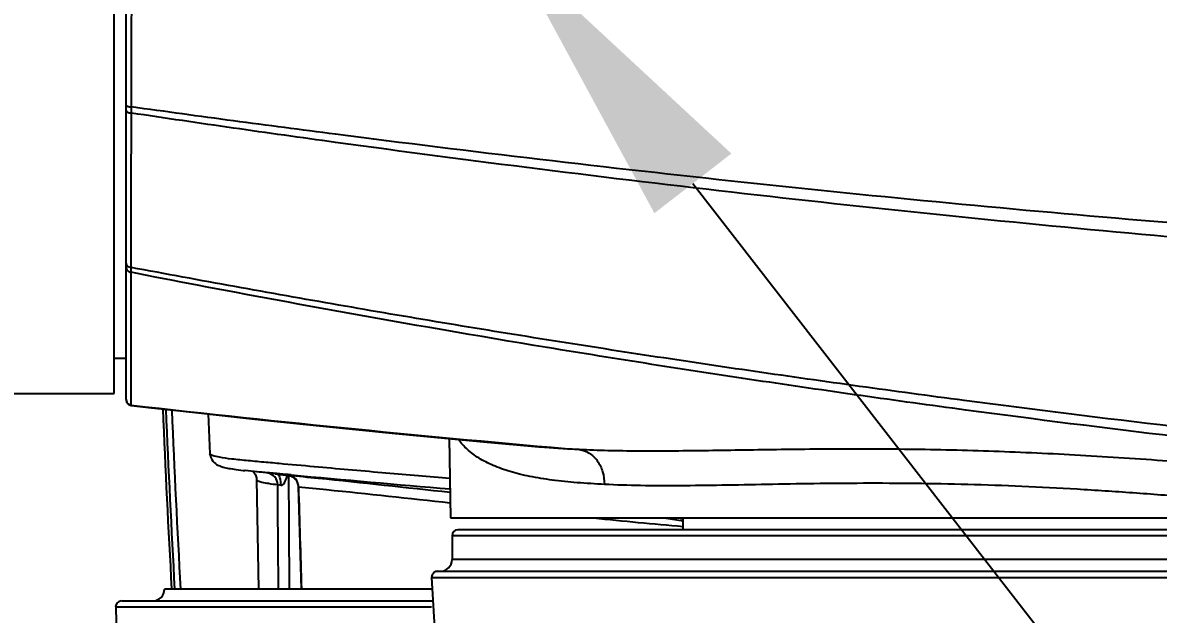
# Model space of a CAD drawing. Header units: millimetres. Extents: x 5828 to 6704, y 123 to 421.
# Drawn here: x 6404.519 to 6409.309, y 185.852 to 188.349 of the extents above; entities that cross this region are included whole.
import ezdxf
from ezdxf import colors
from ezdxf.entities.mleader import LeaderData, LeaderLine
from ezdxf.math import Vec2, Vec3

# ---------------------------------------------------------------- set-up
doc = ezdxf.new("R2010")
doc.units = ezdxf.units.MM
for name, color, linetype in [('外形图', 7, 'Continuous'), ('多重引线', 7, 'Continuous'), ('尺寸标注', 7, 'Continuous')]:
    doc.layers.add(name, color=color, linetype=linetype)
doc.styles.get("Standard").update_dxf_attribs({"font": 'msyh.ttc'})
doc.styles.add('微软雅黑', font='msyh.ttc', dxfattribs={"height": 1.5})
doc.dimstyles.new('尺寸标注_1_20比例', dxfattribs={"dimtxt": 1.5, "dimasz": 1.25, "dimexe": 0.5, "dimexo": 0.4, "dimgap": 0.5, "dimtad": 1, "dimdec": 1, "dimlfac": 20, "dimdsep": 46, "dimtxsty": '微软雅黑', "dimcen": 0.09, "dimadec": 0, "dimazin": 0, "dimtp": 0.01, "dimtm": 0.01, "dimtfac": 1, "dimtdec": 1, "dimtofl": 0, "dimtmove": 0, "dimatfit": 3, "dimfxl": 1, "dimtolj": 1, "dimarcsym": 0})

# ---------------------------------------------------------------- blocks, each defined once
blk = doc.blocks.new('*D1101')
at = {"layer": 'Defpoints', "color": 0}
for p in [(6406.5795, 189.9086), (6402.4747, 188.6586), (6406.5795, 188.6586)]:
    blk.add_point(p, dxfattribs=at)
at = {"layer": '尺寸标注', "color": 0, "lineweight": -2}
for p, q in [((6402.4747, 191.1586), (6402.4747, 192.4086)), ((6406.1795, 189.9086), (6401.9747, 189.9086)), ((6406.1795, 188.6586), (6401.9747, 188.6586)), ((6402.4747, 187.4086), (6402.4747, 182.9454))]:
    blk.add_line(p, q, dxfattribs=at)
at = {"layer": '尺寸标注', "color": 0}
for points in [[(6402.2664, 191.1586), (6402.6831, 191.1586), (6402.4747, 189.9086)], [(6402.6831, 187.4086), (6402.2664, 187.4086), (6402.4747, 188.6586)]]:
    blk.add_solid(points, dxfattribs=at)
at = {"layer": '尺寸标注', "color": 0, "insert": (6401.2031, 184.552), "char_height": 1.5, "attachment_point": 5, "rotation": 90, "style": '微软雅黑'}
blk.add_mtext('\\A1;\\A1;{\\fAlibaba PuHuiTi 3.0 55 Regular|b0|i0|c134|p18;25}', dxfattribs=at)

msp = doc.modelspace()

# ---------------------------------------------------------------- linework, layer by layer
at = {"layer": '外形图', "linetype": 'ByBlock'}
for p, q in [((6404.9545, 186.7587), (6404.9545, 191.8086)), ((6404.9045, 186.7837), (6404.9045, 189.1979)), ((6404.977, 187.9678), (6404.9776, 187.9938)), ((6404.9755, 187.2957), (6404.9761, 187.3161)), ((6404.9767, 186.7351), (6404.9755, 187.2957)), ((6404.9045, 186.9336), (6404.9545, 186.9336)), ((6404.3793, 186.7837), (6404.9045, 186.7837)), ((6404.9766, 186.7338), (6404.9767, 186.7351)), ((6405.3005, 186.6977), (6405.3082, 186.5299)), ((6405.4976, 186.6764), (6405.6474, 186.6606)), ((6405.6474, 186.6606), (6405.7842, 186.6465)), ((6405.7842, 186.6465), (6405.9092, 186.6338)), ((6405.9092, 186.6338), (6406.0767, 186.6171)), ((6406.0767, 186.6171), (6406.2686, 186.5985)), ((6406.2686, 186.5985), (6406.4629, 186.5802)), ((6406.3175, 186.5938), (6406.3234, 186.2586)), ((6406.4629, 186.5802), (6406.7108, 186.5574)), ((6405.5843, 186.4446), (6405.4552, 186.4589)), ((6405.5842, 186.4465), (6405.5832, 186.4466)), ((6405.5843, 186.4446), (6405.5841, 186.4446)), ((6405.5841, 186.4446), (6405.6153, 186.4414)), ((6405.5844, 186.4465), (6405.5842, 186.4465)), ((6405.5869, 186.4443), (6405.5843, 186.4446)), ((6405.5847, 186.4464), (6405.5844, 186.4465)), ((6405.5846, 186.4446), (6405.6154, 186.4414)), ((6405.5907, 186.4459), (6405.5847, 186.4464)), ((6405.5905, 186.444), (6405.5869, 186.4443)), ((6405.6155, 186.4436), (6405.5907, 186.4459)), ((6405.6153, 186.4414), (6405.6382, 186.439)), ((6405.6156, 186.4436), (6405.6155, 186.4436)), ((6405.6386, 186.4415), (6405.6156, 186.4436)), ((6405.6382, 186.439), (6405.6405, 186.4387)), ((6405.6383, 186.4391), (6405.6405, 186.4387)), ((6405.6505, 186.4404), (6405.6386, 186.4415)), ((6405.6399, 186.4391), (6405.6399, 186.4388)), ((6405.6405, 186.4387), (6405.6426, 186.4383)), ((6405.6426, 186.4383), (6405.6467, 186.4371)), ((6405.5053, 186.421), (6405.5133, 185.9586)), ((6405.6807, 186.3912), (6405.6934, 185.9586)), ((6406.3234, 186.2586), (6412.6482, 186.2586)), ((6407.2239, 186.2586), (6407.3045, 186.2471)), ((6407.3045, 186.2086), (6407.3045, 186.2586)), ((6412.5545, 186.2086), (6406.3545, 186.2086)), ((6406.3295, 186.1836), (6406.3295, 186.0836)), ((6412.5795, 186.1836), (6406.3295, 186.1836)), ((6412.5795, 186.0836), (6406.3295, 186.0836)), ((6406.2436, 186.0072), (6412.9326, 186.0072)), ((6406.2686, 186.0336), (6412.925, 186.0337)), ((6406.2464, 185.9586), (6405.1169, 185.9586)), ((6404.9361, 185.9086), (6406.2493, 185.9086)), ((6404.9107, 185.8836), (6406.2426, 185.8834))]:
    msp.add_line(p, q, dxfattribs=at)
for points in [[(6404.9545, 186.7587), (6404.9545, 186.7581), (6404.9545, 186.7575), (6404.9546, 186.7569), (6404.9546, 186.7563), (6404.9547, 186.7557), (6404.9547, 186.7551), (6404.9548, 186.7545), (6404.9549, 186.7539), (6404.9551, 186.7533), (6404.9552, 186.7527), (6404.9554, 186.7522), (6404.9555, 186.7516), (6404.9557, 186.751), (6404.9559, 186.7505), (6404.9561, 186.7499), (6404.9563, 186.7493), (6404.9565, 186.7488), (6404.9568, 186.7482), (6404.957, 186.7477), (6404.9573, 186.7472), (6404.9576, 186.7466), (6404.9579, 186.7461), (6404.9582, 186.7456), (6404.9585, 186.7451), (6404.9588, 186.7446), (6404.9592, 186.7441), (6404.9595, 186.7436), (6404.9599, 186.7431), (6404.9603, 186.7427), (6404.9607, 186.7422), (6404.9611, 186.7418), (6404.9615, 186.7413), (6404.9619, 186.7409), (6404.9623, 186.7405), (6404.9628, 186.7401), (6404.9632, 186.7397), (6404.9637, 186.7393), (6404.9641, 186.7389), (6404.9646, 186.7386), (6404.9651, 186.7382), (6404.9656, 186.7379), (6404.9661, 186.7376), (6404.9666, 186.7373), (6404.9671, 186.7369), (6404.9676, 186.7367), (6404.9682, 186.7364), (6404.9687, 186.7361), (6404.9692, 186.7359), (6404.9698, 186.7356), (6404.9703, 186.7354), (6404.9709, 186.7352), (6404.9715, 186.735), (6404.972, 186.7348), (6404.9726, 186.7346), (6404.9732, 186.7345), (6404.9738, 186.7343), (6404.9744, 186.7342), (6404.9749, 186.7341), (6404.9755, 186.734), (6404.9761, 186.7339), (6404.9766, 186.7338)], [(6404.9766, 186.7338), (6405.062, 186.7241), (6405.1563, 186.7136), (6405.247, 186.7035), (6405.3341, 186.694), (6405.4976, 186.6764)], [(6405.3082, 186.5299), (6405.3089, 186.5234), (6405.3116, 186.5137), (6405.3158, 186.505), (6405.3209, 186.4979), (6405.3262, 186.4924), (6405.3314, 186.4881), (6405.3363, 186.4849), (6405.3411, 186.4822), (6405.3457, 186.48), (6405.3503, 186.4782), (6405.355, 186.4765), (6405.3598, 186.475), (6405.3649, 186.4735), (6405.3702, 186.4721), (6405.3759, 186.4708), (6405.3821, 186.4695), (6405.3886, 186.4682), (6405.3957, 186.467), (6405.4032, 186.4658), (6405.4112, 186.4645), (6405.4197, 186.4633), (6405.4289, 186.4621), (6405.4385, 186.4609), (6405.4488, 186.4597), (6405.4551, 186.4589)], [(6405.4895, 186.4551), (6405.4913, 186.4535), (6405.4952, 186.4493), (6405.4991, 186.4435), (6405.5025, 186.4362), (6405.5047, 186.4276), (6405.5053, 186.421)], [(6405.6467, 186.4371), (6405.6482, 186.4366), (6405.6497, 186.436), (6405.6512, 186.4353), (6405.6528, 186.4346), (6405.6544, 186.4337), (6405.656, 186.4328), (6405.6577, 186.4318), (6405.6593, 186.4307), (6405.6609, 186.4296), (6405.6625, 186.4283), (6405.6641, 186.4269), (6405.6657, 186.4254), (6405.6672, 186.4238), (6405.6688, 186.4222), (6405.6702, 186.4204), (6405.6716, 186.4185), (6405.673, 186.4164), (6405.6742, 186.4143), (6405.6754, 186.4121), (6405.6765, 186.4098), (6405.6775, 186.4073), (6405.6784, 186.4048), (6405.6791, 186.4022), (6405.6798, 186.3995), (6405.6802, 186.3967), (6405.6806, 186.3938), (6405.6807, 186.3912)], [(6406.2686, 186.0336), (6406.265, 186.0334), (6406.2614, 186.0326), (6406.258, 186.0313), (6406.2548, 186.0295), (6406.252, 186.0273), (6406.2494, 186.0247), (6406.2473, 186.0217), (6406.2456, 186.0185), (6406.2444, 186.015), (6406.2438, 186.0115), (6406.2436, 186.0078), (6406.2436, 186.0072)], [(6406.2436, 186.0072), (6406.2693, 185.559), (6406.3333, 184.5611)], [(6404.9357, 185.9086), (6404.9253, 185.9064), (6404.9168, 185.9001), (6404.9117, 185.8908), (6404.9107, 185.8836)], [(6404.9108, 185.8835), (6404.9348, 184.7532), (6404.9453, 184.5336)]]:
    msp.add_lwpolyline(points, dxfattribs=at)
for centre, radius, start, end in [((5891.3853, 189.1203), 513.5935, 359.874325, 359.993258), ((6412.755, 255.2986), 69.0033, 263.527663, 265.104529), ((6465.078, 189.2836), 60.0235, 182.449099, 183.174023), ((6465.078, 189.2836), 60.0109, 182.450997, 183.176328), ((6465.078, 189.2836), 59.9859, 182.456204, 183.177653), ((6405.5919, 186.4569), 0.013, 263.7801, 265.6516), ((6405.6852, 186.8103), 0.3742, 262.8353, 263.03), ((6416.6653, 307.1919), 121.2528, 264.787976, 265.106206), ((6405.6297, 186.3899), 0.0522, 0.4699, 1.5429), ((6410.1179, 217.9774), 31.8789, 264.25458, 264.93652), ((6408.5153, 192.2414), 6.1071, 258.41794, 258.56409), ((6406.3545, 186.1836), 0.025, 90, 180), ((6406.2795, 186.0836), 0.05, 270, 0), ((6405.0669, 185.9586), 0.05, 270, 0)]:
    msp.add_arc(centre, radius, start, end, dxfattribs=at)
for points, knots in [([(6404.9545, 188.0014), (6404.9545, 188.0009), (6404.9549, 187.9998), (6404.9563, 187.9984), (6404.9585, 187.9972), (6404.9613, 187.9961), (6404.9648, 187.9952), (6404.9687, 187.9944), (6404.973, 187.994), (6404.976, 187.9938), (6404.9776, 187.9938)], [0, 0, 0, 0, 0.057942, 0.131497, 0.227588, 0.347169, 0.488271, 0.647301, 0.819639, 1, 1, 1, 1]), ([(6404.9545, 187.9796), (6404.9545, 187.9789), (6404.9548, 187.9773), (6404.9562, 187.9752), (6404.9583, 187.9732), (6404.9622, 187.9708), (6404.9685, 187.9686), (6404.9741, 187.9679), (6404.977, 187.9678)], [0, 0, 0, 0, 0.081095, 0.170582, 0.273924, 0.39323, 0.67603, 1, 1, 1, 1]), ([(6404.9761, 187.3161), (6404.9762, 187.3658), (6404.9766, 187.583), (6404.9769, 187.8003), (6404.977, 187.9678)], [0, 0, 0, 0, 0.228836, 1, 1, 1, 1]), ([(6411.893, 187.2621), (6411.6037, 187.2781), (6411.0254, 187.3132), (6410.1586, 187.3758), (6409.2924, 187.4488), (6408.4271, 187.5321), (6407.5627, 187.6256), (6406.6995, 187.7291), (6405.9811, 187.8235), (6405.4071, 187.9041), (6405.1203, 187.9462), (6404.977, 187.9678)], [0, 0, 0, 0, 0.124952, 0.249924, 0.374914, 0.499918, 0.624931, 0.749951, 0.874974, 0.937487, 1, 1, 1, 1]), ([(6411.8881, 187.339), (6411.5993, 187.3528), (6411.0216, 187.3838), (6410.1557, 187.4407), (6409.2903, 187.5081), (6408.4258, 187.5857), (6407.5621, 187.6733), (6406.6994, 187.7703), (6405.9814, 187.8589), (6405.4076, 187.9343), (6405.1209, 187.9736), (6404.9776, 187.9938)], [0, 0, 0, 0, 0.124949, 0.249921, 0.374912, 0.499918, 0.624933, 0.749954, 0.874977, 0.937488, 1, 1, 1, 1]), ([(6404.9545, 187.3337), (6404.9545, 187.3326), (6404.9548, 187.3304), (6404.9564, 187.3262), (6404.9606, 187.3215), (6404.9677, 187.3176), (6404.9732, 187.3164), (6404.9761, 187.3161)], [0, 0, 0, 0, 0.105263, 0.21371, 0.448114, 0.712589, 1, 1, 1, 1]), ([(6404.9545, 187.3166), (6404.9545, 187.3141), (6404.9556, 187.309), (6404.9602, 187.3025), (6404.9671, 187.2977), (6404.9726, 187.2961), (6404.9755, 187.2957)], [0, 0, 0, 0, 0.232222, 0.474474, 0.731255, 1, 1, 1, 1]), ([(6412.0457, 186.347), (6411.4525, 186.3906), (6410.2674, 186.4952), (6408.7905, 186.6703), (6407.6126, 186.8372), (6406.4373, 187.0221), (6405.5591, 187.181), (6404.9755, 187.2957)], [0, 0, 0, 0, 0.249978, 0.499974, 0.624979, 0.749987, 1, 1, 1, 1]), ([(6412.0286, 186.3869), (6411.4373, 186.4321), (6410.2558, 186.5386), (6408.7831, 186.712), (6407.6081, 186.8747), (6406.7286, 187.0088), (6405.8511, 187.1553), (6405.2675, 187.2611), (6404.9761, 187.3161)], [0, 0, 0, 0, 0.249989, 0.499987, 0.624991, 0.749994, 0.874997, 1, 1, 1, 1]), ([(6404.9545, 186.7599), (6404.9545, 186.7569), (6404.9556, 186.7508), (6404.9604, 186.7429), (6404.9677, 186.7372), (6404.9737, 186.7354), (6404.9767, 186.7351)], [0, 0, 0, 0, 0.249922, 0.499887, 0.749917, 1, 1, 1, 1]), ([(6406.9724, 186.4002), (6406.9339, 186.4022), (6406.8603, 186.4067), (6406.7553, 186.4172), (6406.6745, 186.43), (6406.6155, 186.443), (6406.5633, 186.4571), (6406.5047, 186.4778), (6406.4435, 186.5091), (6406.3938, 186.5459), (6406.3676, 186.575), (6406.3569, 186.5901)], [0, 0, 0, 0, 0.174157, 0.333317, 0.47737, 0.543822, 0.606645, 0.721853, 0.824384, 0.916239, 1, 1, 1, 1]), ([(6406.3207, 186.4246), (6406.2763, 186.4284), (6406.1863, 186.4361), (6406.0494, 186.4481), (6405.9089, 186.4606), (6405.7651, 186.473), (6405.6433, 186.4843), (6405.5447, 186.4933), (6405.4713, 186.4998), (6405.4067, 186.5063), (6405.354, 186.5132), (6405.3265, 186.5194), (6405.3084, 186.5257), (6405.3082, 186.5299)], [0, 0, 0, 0, 0.131017, 0.265745, 0.403935, 0.545893, 0.690315, 0.763429, 0.837365, 0.905943, 0.956947, 0.987392, 1, 1, 1, 1]), ([(6406.8664, 186.547), (6406.8397, 186.5483), (6406.7878, 186.5512), (6406.736, 186.5552), (6406.7108, 186.5574)], [0, 0, 0, 0, 0.514361, 1, 1, 1, 1]), ([(6412.0528, 186.2989), (6411.9713, 186.3015), (6411.798, 186.3077), (6411.5241, 186.3206), (6411.2232, 186.339), (6410.8995, 186.3632), (6410.5574, 186.3925), (6410.2015, 186.4252), (6409.8363, 186.4588), (6409.4664, 186.4903), (6409.0963, 186.517), (6408.7306, 186.5364), (6408.4306, 186.5457), (6408.1962, 186.549), (6408.026, 186.5497), (6407.8603, 186.5489), (6407.6996, 186.5471), (6407.5444, 186.5447), (6407.3952, 186.5424), (6407.2526, 186.5408), (6407.117, 186.5405), (6406.989, 186.5421), (6406.9063, 186.545), (6406.8664, 186.547)], [0, 0, 0, 0, 0.047084, 0.100094, 0.158362, 0.221117, 0.287501, 0.356604, 0.427496, 0.499252, 0.570961, 0.641736, 0.710714, 0.744268, 0.777061, 0.808992, 0.839962, 0.869871, 0.898618, 0.926103, 0.952225, 0.976888, 1, 1, 1, 1]), ([(6406.8664, 186.547), (6406.8736, 186.5462), (6406.8881, 186.5429), (6406.9086, 186.533), (6406.927, 186.5186), (6406.9487, 186.4936), (6406.9676, 186.4537), (6406.9724, 186.4183), (6406.9724, 186.4002)], [0, 0, 0, 0, 0.110937, 0.224492, 0.342259, 0.465144, 0.725334, 1, 1, 1, 1]), ([(6405.5832, 186.4466), (6405.5725, 186.4475), (6405.5307, 186.4513), (6405.4888, 186.4552), (6405.4578, 186.4586)], [0, 0, 0, 0, 0.25663, 1, 1, 1, 1]), ([(6405.5941, 186.3996), (6405.5939, 186.411), (6405.5855, 186.4345), (6405.5636, 186.4465), (6405.5524, 186.4482)], [0, 0, 0, 0, 0.503718, 1, 1, 1, 1]), ([(6405.6074, 186.3966), (6405.6081, 186.4076), (6405.6082, 186.4244), (6405.5971, 186.4433), (6405.5905, 186.444)], [0, 0, 0, 0, 0.626182, 1, 1, 1, 1]), ([(6405.6074, 186.3966), (6405.6155, 186.3943), (6405.629, 186.4158), (6405.6326, 186.4305), (6405.6348, 186.4393)], [0, 0, 0, 0, 0.481124, 1, 1, 1, 1]), ([(6405.6386, 186.4391), (6405.6378, 186.4392), (6405.6344, 186.4396), (6405.6385, 186.4392), (6405.6396, 186.4391)], [0, 0, 0, 0, 0.407858, 1, 1, 1, 1]), ([(6405.6396, 186.4391), (6405.6813, 186.4351), (6405.9088, 186.4129), (6406.1359, 186.3877), (6406.3215, 186.3678)], [0, 0, 0, 0, 0.183319, 1, 1, 1, 1]), ([(6405.6818, 186.3913), (6405.6815, 186.4028), (6405.673, 186.4261), (6405.6507, 186.4379), (6405.6396, 186.4391)], [0, 0, 0, 0, 0.507532, 1, 1, 1, 1]), ([(6405.5053, 186.421), (6405.5053, 186.4184), (6405.5148, 186.4135), (6405.5305, 186.4094), (6405.5592, 186.404), (6405.5811, 186.4011), (6405.5941, 186.3996)], [0, 0, 0, 0, 0.083523, 0.27306, 0.578203, 1, 1, 1, 1]), ([(6405.5941, 186.3996), (6405.5947, 186.3996), (6405.5992, 186.399), (6405.6036, 186.3977), (6405.6074, 186.3966)], [0, 0, 0, 0, 0.132352, 1, 1, 1, 1]), ([(6405.6807, 186.3912), (6405.6807, 186.391), (6405.6812, 186.3907), (6405.6816, 186.3905), (6405.6818, 186.3903)], [0, 0, 0, 0, 0.312821, 1, 1, 1, 1]), ([(6405.6818, 186.3903), (6405.7213, 186.3864), (6405.9349, 186.3654), (6406.1482, 186.3415), (6406.3221, 186.3226)], [0, 0, 0, 0, 0.184648, 1, 1, 1, 1]), ([(6410.3704, 186.2586), (6410.2168, 186.2734), (6409.9062, 186.3041), (6409.5166, 186.3402), (6409.2021, 186.3648), (6408.9672, 186.3803), (6408.7349, 186.3922), (6408.5066, 186.4003), (6408.2836, 186.4045), (6408.0674, 186.4054), (6407.8591, 186.4036), (6407.66, 186.4002), (6407.4713, 186.3965), (6407.2938, 186.3941), (6407.1288, 186.3945), (6407.023, 186.3976), (6406.9724, 186.4002)], [0, 0, 0, 0, 0.136002, 0.275067, 0.344767, 0.414048, 0.48251, 0.549756, 0.615395, 0.679048, 0.740352, 0.798956, 0.854527, 0.906747, 0.955324, 1, 1, 1, 1])]:
    msp.add_open_spline(points, degree=3, knots=knots, dxfattribs=at)
for points in [[(6405.6399, 186.4388), (6405.6408, 186.2787), (6405.6417, 186.1187), (6405.6427, 185.9586)], [(6405.5977, 185.9586), (6405.5964, 186.1056), (6405.5952, 186.2526), (6405.5941, 186.3996)], [(6405.6818, 186.3903), (6405.6862, 186.2464), (6405.6904, 186.1025), (6405.6946, 185.9586)]]:
    msp.add_open_spline(points, degree=3, dxfattribs=at)

# ---------------------------------------------------------------- dimensions: what is measured, and where the dimension line sits
at = {"layer": '尺寸标注'}
dim = msp.add_linear_dim(base=(6402.4747, 188.6586), p1=(6406.5795, 189.9086), p2=(6406.5795, 188.6586), angle=90, text='\\A1;{\\fAlibaba PuHuiTi 3.0 55 Regular|b0|i0|c134|p18;<>}', dimstyle='尺寸标注_1_20比例', dxfattribs=at)
dim.commit()
dim.dimension.update_dxf_attribs({"geometry": '*D1101', "text_midpoint": (6401.2031, 184.552)})

# ---------------------------------------------------------------- leaders
at = {"layer": '多重引线'}
ml = msp.add_multileader_mtext('Standard', dxfattribs=at)
ml.set_content('{\\fAlibaba PuHuiTi 3.0 65 Medium|b0|i0|c134|p18;\\C256;2\\C0;×\\C256;M4 depth8}')
ml.set_leader_properties(linetype='ByLayer')
ml.build(insert=Vec2(0, 0))
ml.multileader.update_dxf_attribs({"text_left_attachment_type": 5, "text_right_attachment_type": 5, "dogleg_length": 2, "arrow_head_size": 1.25})
ctx = ml.context
ctx.base_point, ctx.char_height, ctx.arrow_head_size, ctx.landing_gap_size, ctx.plane_origin = Vec3(6416.3734, 178.6099), 1.5, 1.25, 0.5, Vec3(6406.7513, 189.9248)
ctx.left_attachment, ctx.right_attachment = 5, 5
notes = []
notes.append((ctx, [(0, (1, 1, 0), (6414.3734, 178.6099), (1, 0), 2, [(0, [(6406.5795, 188.6586)], 0, [])])]))
ctx.mtext.insert, ctx.mtext.flow_direction = Vec3(6416.8734, 180.6848), 5
for ctx, leaders in notes:
    for number, flags, end, landing, length, lines in leaders:
        leader = LeaderData()
        leader.index, (leader.has_last_leader_line, leader.has_dogleg_vector, leader.attachment_direction) = number, flags
        leader.last_leader_point, leader.dogleg_vector, leader.dogleg_length = Vec3(end), Vec3(landing), length
        for number, points, colour, breaks in lines:
            line = LeaderLine()
            line.index, line.vertices, line.color, line.breaks = number, Vec3.list(points), colors.encode_raw_color(colour), breaks
            leader.lines.append(line)
        ctx.leaders.append(leader)

doc.saveas('drawing.dxf')
